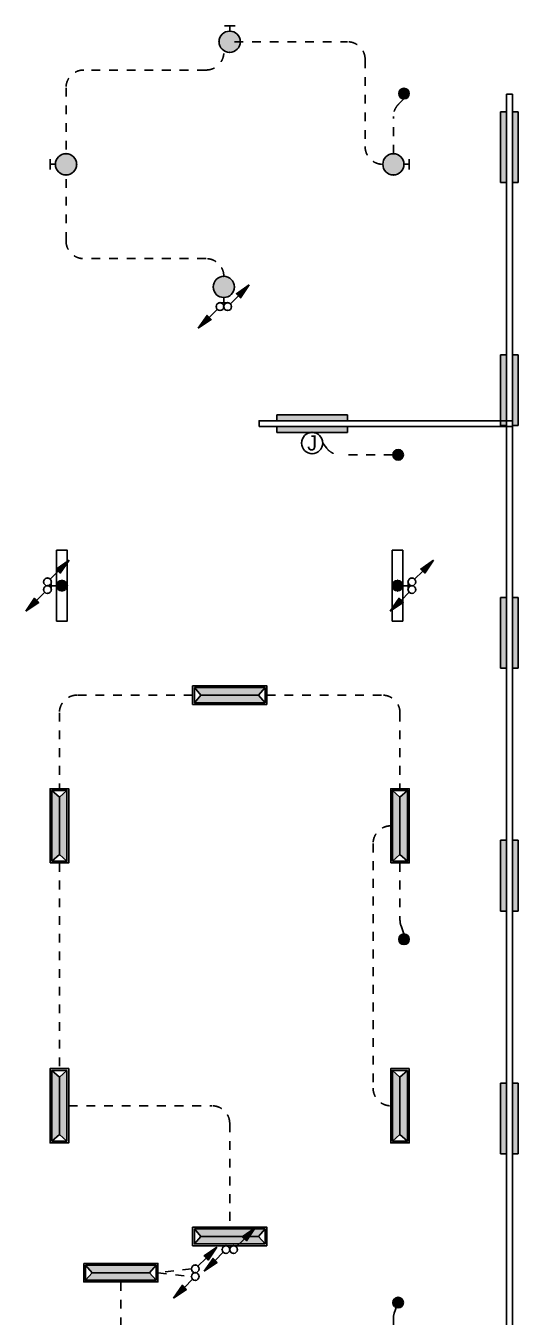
# Model space of a CAD drawing. Header units: millimetres. Extents: x 86947 to 500447, y -530175 to 1059536.
# Drawn here: x 92041 to 100404, y 483193 to 505105 of the extents above; entities that cross this region are included whole.
import ezdxf
from ezdxf.enums import TextEntityAlignment as Align

# ---------------------------------------------------------------- set-up
doc = ezdxf.new("R2010")
doc.units = ezdxf.units.MM
doc.header["$LTSCALE"] = 150
doc.linetypes.add('D1', pattern=[3, 1, -1, 1])
for name, color, linetype in [('------03 Lighting Fixture', 3, 'Continuous'), ('------04 Lighting Switch', 2, 'Continuous'), ('-----20 General Symbol', 3, 'Continuous'), ('-----23 Concealed or Exposed Wire', 4, 'D1'), ('-----28 Race Way', 1, 'Continuous')]:
    doc.layers.add(name, color=color, linetype=linetype)
doc.styles.add('ELEC', font='Dotum.ttf')

# ---------------------------------------------------------------- blocks, each defined once
blk = doc.blocks.new('*U13')
h = blk.add_hatch(color=256)
edge = h.paths.add_edge_path()
edge.add_arc((0, -75), 75, 0, 360)
blk.add_circle((0, -75), 75)
blk = doc.blocks.new('D06')
for p, q in [((-75, 0), (0, 0)), ((0, -75), (0, 75))]:
    blk.add_line(p, q)
at = {"linetype": 'Continuous'}
blk.add_circle((-225, 0), 150, dxfattribs=at)
for p in [(-375, 0), (-225, 150), (-75, 0), (-225, -150)]:
    blk.add_point(p)
blk = doc.blocks.new('E06')
blk.add_hatch(color=256).paths.add_polyline_path([(-75, 0, 1), (-375, 0, 1)])
blk.add_blockref('D06', (0, 0))
blk = doc.blocks.new('벽부 비상등')
h = blk.add_hatch(color=0)
h.dxf.hatch_style = 1
h.paths.add_polyline_path([(0, 488), (-128, 600), (-128, -600), (0, -488)])
h = blk.add_hatch(color=0)
h.dxf.hatch_style = 1
h.paths.add_polyline_path([(128, 600), (0, 488), (0, -488), (128, -600)])
at = {"color": 1}
for p, q in [((-128, 600), (0, 488)), ((0, 488), (128, 600)), ((0, -488), (0, 488)), ((-128, -600), (0, -488)), ((0, -488), (128, -600))]:
    blk.add_line(p, q, dxfattribs=at)
blk.add_lwpolyline([(158, -630), (158, 630), (-158, 630), (-158, -630)], close=True)
blk.add_lwpolyline([(128, -600), (128, 600), (-128, 600), (-128, -600)], close=True, dxfattribs=at)
blk = doc.blocks.new('E17')
h = blk.add_hatch(color=256)
h.paths.add_polyline_path([(600, 100), (-600, 100), (-600, 0), (600, 0)])
h.paths.add_polyline_path([(600, -100), (-600, -100), (-600, -200), (600, -200)])
for p, q in [((-600, 100), (600, 100)), ((-600, 100), (-600, 0)), ((600, 100), (600, 0)), ((600, 100), (600, 0)), ((-600, -100), (-600, -200)), ((-600, -200), (600, -200)), ((600, -100), (600, -200))]:
    blk.add_line(p, q)
blk = doc.blocks.new('O04')
blk.add_circle((0, 0), 150)
for p in [(-150, 0), (0, 150), (150, 0), (0, -150)]:
    blk.add_point(p)
at = {"style": 'ELEC'}
blk.add_text('J', height=214, dxfattribs=at).set_placement((0, 0), align=Align.MIDDLE)
blk = doc.blocks.new('D12')
at = {"linetype": 'Continuous'}
blk.add_lwpolyline([(600, -90), (600, 90), (-600, 90), (-600, -90)], close=True, dxfattribs=at)
blk.add_circle((0, 0), 90, dxfattribs=at)
for p in [(-90, 0), (0, 90), (90, 0), (0, -90)]:
    blk.add_point(p)
blk = doc.blocks.new('E13')
at = {"layer": '------03 Lighting Fixture'}
blk.add_hatch(color=256, dxfattribs=at).paths.add_polyline_path([(-90, 180, 1), (90, 180, 1)])
for p, q in [((90, 0), (-90, 0)), ((0, 90), (0, 0))]:
    blk.add_line(p, q, dxfattribs=at)
blk.add_blockref('D12', (0, 180), dxfattribs=at)
blk = doc.blocks.new('O01')
blk.add_hatch(color=256).paths.add_polyline_path([(-149, -218), (-218, -149), (-368, -368)])
blk.add_line((-46, -46), (-184, -184))
blk.add_lwpolyline([(-368, -368), (-149, -218), (-218, -149), (-368, -368)])
blk.add_circle((0, 0), 65)
for p in [(-65, 0), (-65, 0), (0, 65), (0, 65), (65, 0), (65, 0), (0, -65), (0, -65)]:
    blk.add_point(p)

msp = doc.modelspace()

# ---------------------------------------------------------------- linework, layer by layer
at = {"layer": '-----23 Concealed or Exposed Wire'}
for p, q in [((94854, 484013), (94284, 483948)), ((94284, 483948), (94854, 483883)), ((93654, 483790), (93654, 480895))]:
    msp.add_line(p, q, dxfattribs=at)
for points in [[(95404, 504655, -0.414214), (95104, 504355), (93024, 504355, 0.414214), (92724, 504055), (92724, 502935)], [(95584, 504835), (97504, 504835, -0.414214), (97804, 504535), (97804, 503055, 0.414214), (98104, 502755)], [(98284, 502935), (98284, 503564, -0.203951), (98376, 503780), (98464, 503865)], [(95404, 500855, 0.414214), (95104, 501155), (93024, 501155, -0.414214), (92724, 501455), (92724, 502575)], [(98274, 497825), (97384, 497825, -0.234153), (97146, 497943), (97084, 498025)], [(94874, 493748), (92911, 493748, 0.414214), (92611, 493448), (92611, 492160)], [(96134, 493748), (98096, 493748, -0.414214), (98396, 493448), (98396, 492160)], [(98239, 491530, 0.414214), (97939, 491230), (97939, 487080, 0.414214), (98239, 486780)], [(98396, 490900), (98396, 489933, 0.087527), (98414, 489831), (98464, 489695)], [(92769, 486780), (95204, 486780, -0.414214), (95504, 486480), (95504, 484720)], [(98284, 482420), (98284, 483176, -0.087415), (98299, 483261), (98364, 483440)]]:
    msp.add_lwpolyline(points, format="xyb", dxfattribs=at)
msp.add_lwpolyline([(92611, 490900), (92611, 487410)], dxfattribs=at)
at = {"layer": '-----28 Race Way'}
msp.add_lwpolyline([(100204, 503945), (100304, 503945), (100304, 465065), (100204, 465065)], close=True, dxfattribs=at)
at = {"layer": '-----28 Race Way', "elevation": 0}
msp.add_lwpolyline([(96004, 498305), (96004, 498405), (100304, 498405), (100304, 498305)], close=True, dxfattribs=at)

# ---------------------------------------------------------------- block references
at = {"layer": '------03 Lighting Fixture', "xscale": 1.2, "yscale": 1.2, "zscale": 1.2}
for p, rotation in [((95504, 505105), 90), ((92454, 502755), 180), ((95404, 500405), 270)]:
    msp.add_blockref('E06', p, dxfattribs=dict(at, rotation=rotation))
at = {"layer": '------03 Lighting Fixture', "color": 3, "xscale": -1}
for p, rotation in [((100204, 503045), 90), ((100204, 498925), 90), ((96904, 498305), 180), ((100204, 494805), 90), ((100204, 490685), 90), ((100204, 486565), 90)]:
    msp.add_blockref('E17', p, dxfattribs=dict(at, rotation=rotation))
at = {"layer": '------03 Lighting Fixture', "xscale": 1.2, "yscale": 1.2, "zscale": 1.2}
msp.add_blockref('E06', (98554, 502755), dxfattribs=at)
at = {"layer": '------03 Lighting Fixture'}
for p, rotation in [((92474, 495605), 270), ((98534, 495605), 89.99999999999999)]:
    msp.add_blockref('E13', p, dxfattribs=dict(at, rotation=rotation))
at = {"layer": '------03 Lighting Fixture', "xscale": -1}
for p, rotation in [((95504, 493748), 270), ((92611, 486780), 180), ((98396, 486780), 180), ((95504, 484563), 270), ((93654, 483948), 270)]:
    msp.add_blockref('벽부 비상등', p, dxfattribs=dict(at, rotation=rotation))
for p in [(92611, 491530), (98396, 491530)]:
    msp.add_blockref('벽부 비상등', p, dxfattribs=at)
at = {"layer": '------04 Lighting Switch', "xscale": 1.2, "yscale": 1.2, "zscale": 1.2, "rotation": 270}
for p in [(98554, 503955), (98454, 497825), (98554, 489605), (98454, 483440)]:
    msp.add_blockref('*U13', p, dxfattribs=at)
at = {"layer": '-----20 General Symbol', "rotation": 180}
for p in [(95469, 500340), (92409, 495670), (98599, 495670), (95569, 484340), (94919, 484013)]:
    msp.add_blockref('O01', p, dxfattribs=at)
at = {"layer": '-----20 General Symbol'}
for p in [(95339, 500340), (92409, 495540), (98599, 495540), (95439, 484340), (94919, 483883), (94919, 483883)]:
    msp.add_blockref('O01', p, dxfattribs=at)
at = {"layer": '-----20 General Symbol', "xscale": 1.2, "yscale": 1.2, "zscale": 1.2}
msp.add_blockref('O04', (96904, 498025), dxfattribs=at)

doc.saveas('drawing.dxf')
